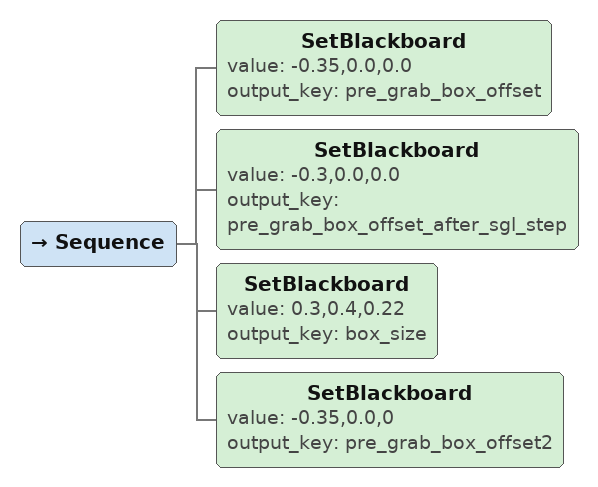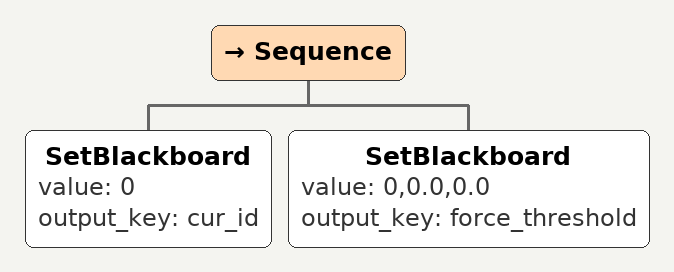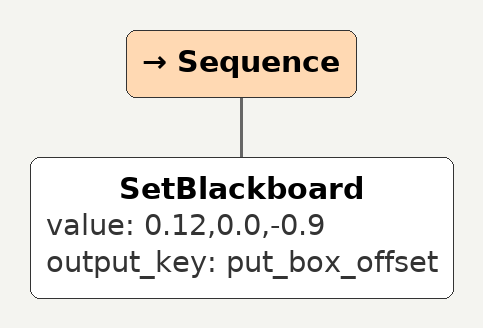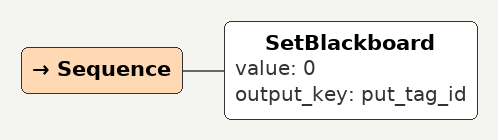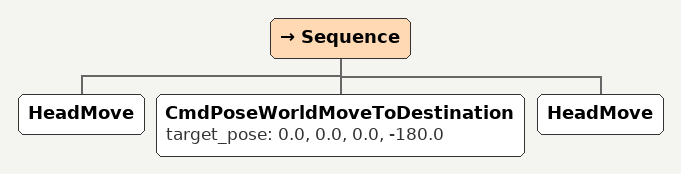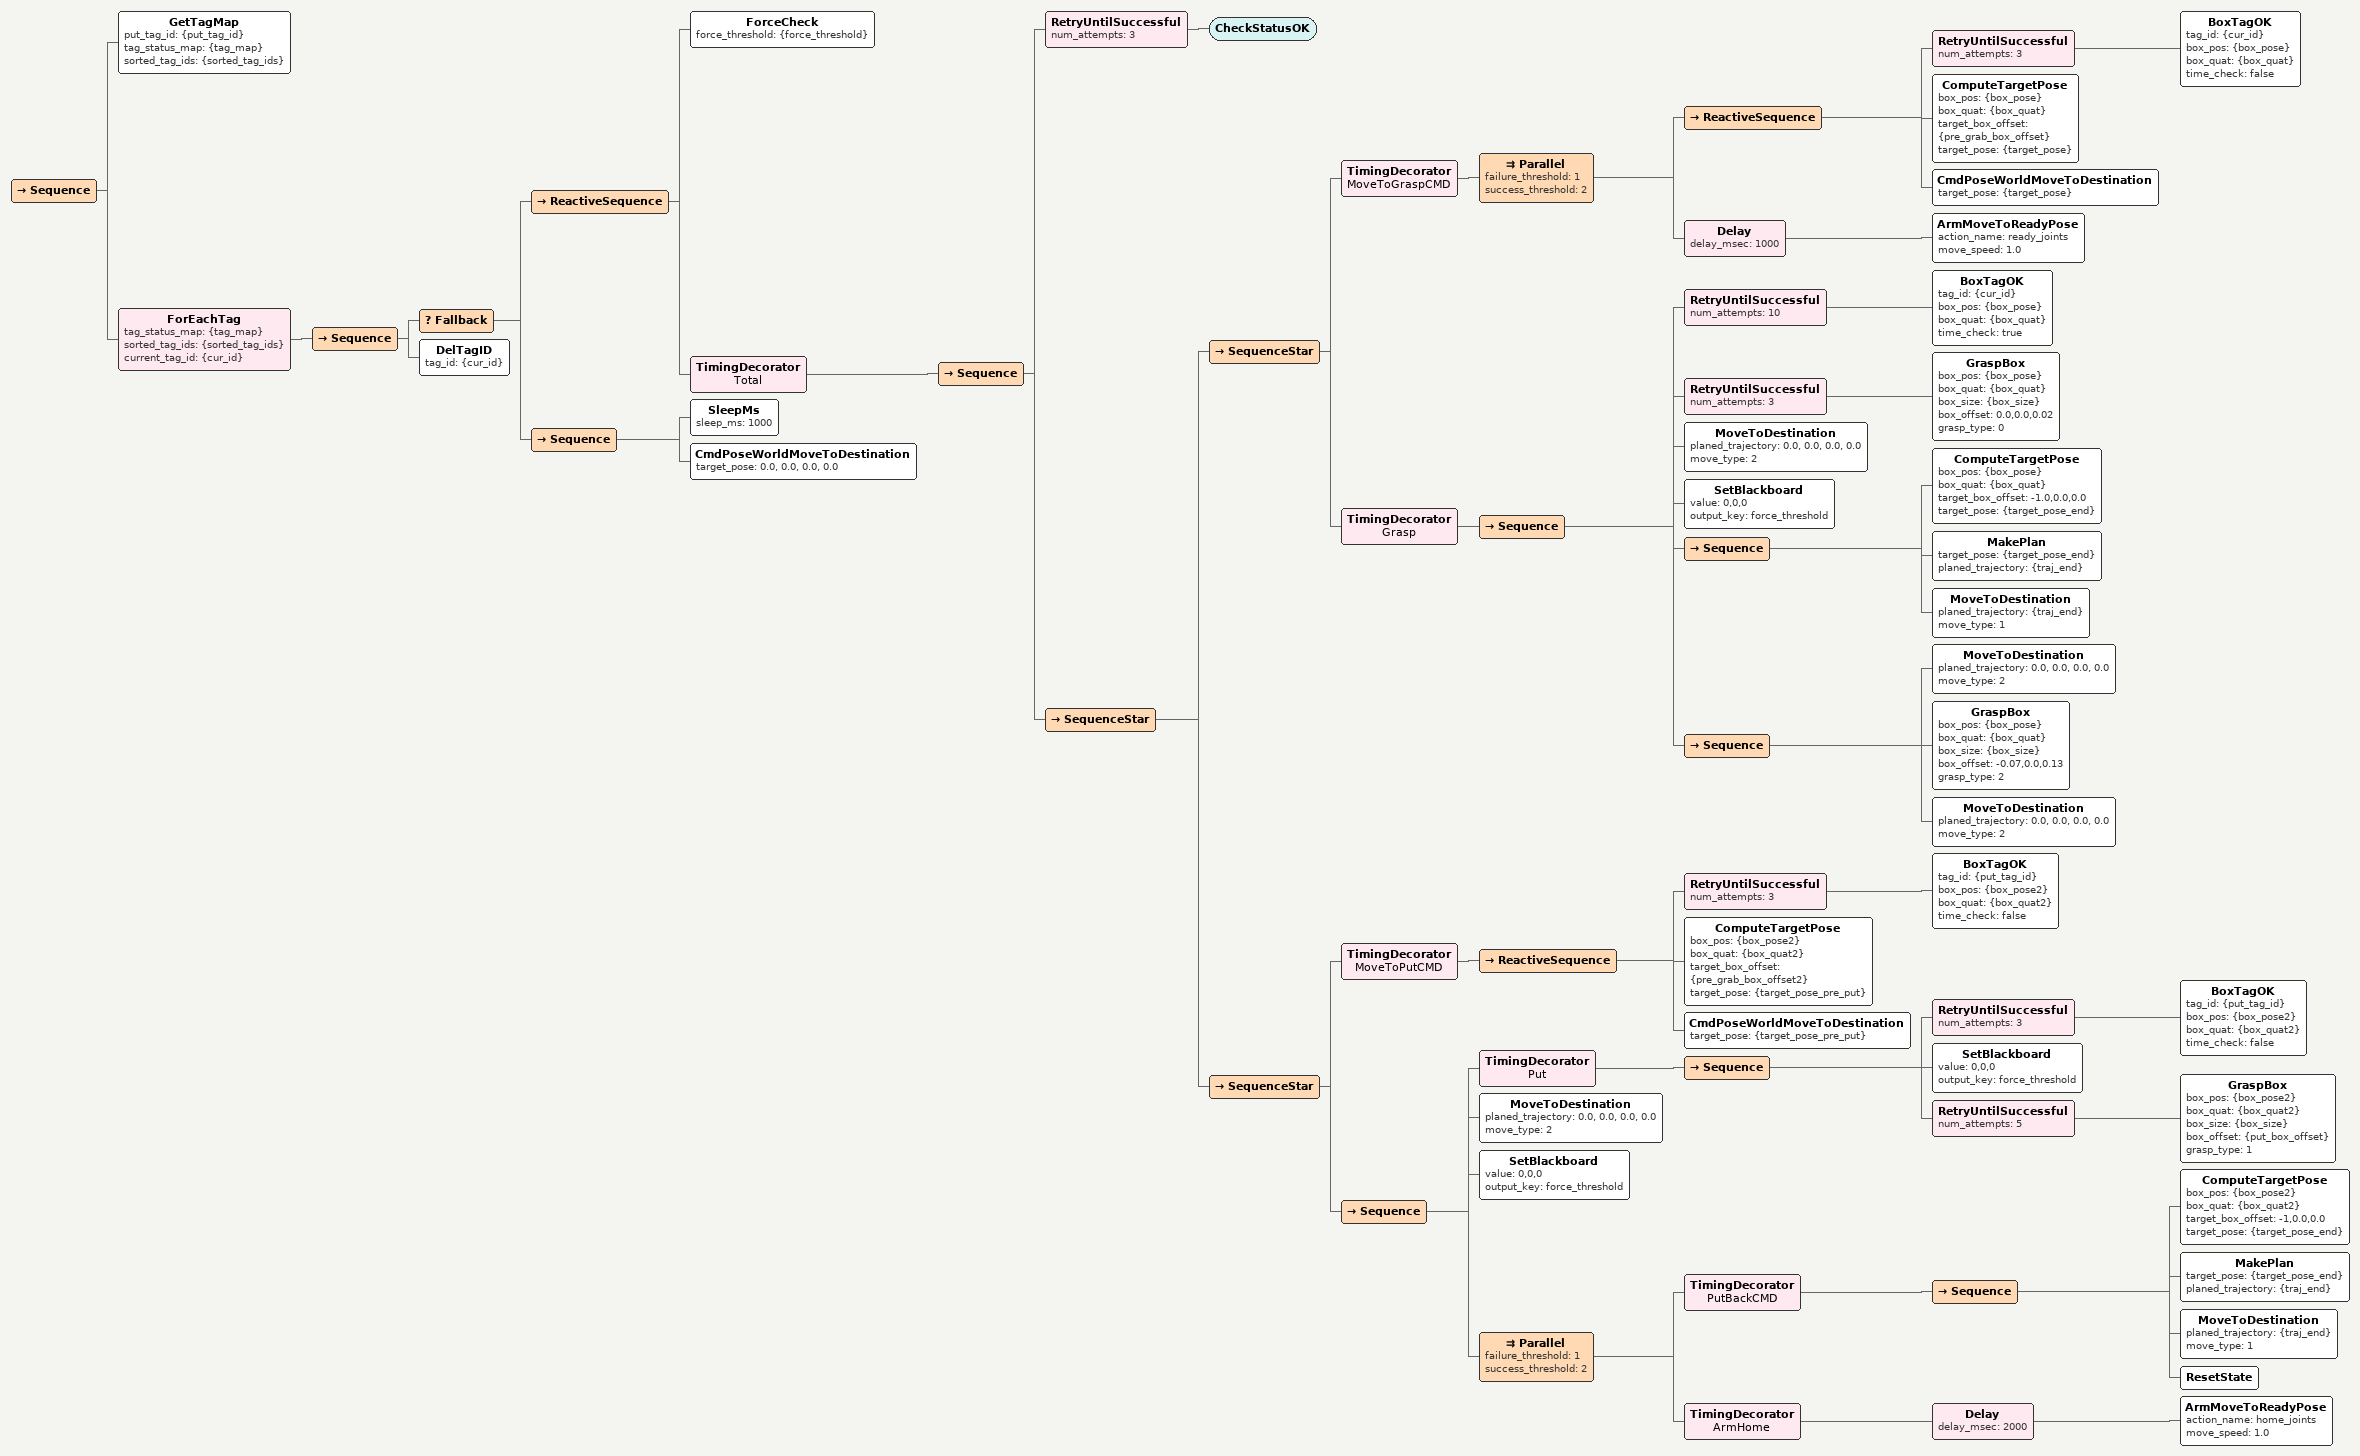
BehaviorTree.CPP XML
<Sequence>
  <SetBlackboard value="-0.35,0.0,0.0" output_key="pre_grab_box_offset"/>
  <SetBlackboard value="-0.3,0.0,0.0" output_key="pre_grab_box_offset_after_sgl_step"/>
  <SetBlackboard value="0.3,0.4,0.22" output_key="box_size"/>
  <SetBlackboard value="-0.35,0.0,0" output_key="pre_grab_box_offset2"/>
</Sequence>

<Sequence>
  <SetBlackboard value="0" output_key="cur_id"/>
  <SetBlackboard value="0,0.0,0.0" output_key="force_threshold"/>
</Sequence>

<Sequence>
  <SetBlackboard value="0.12,0.0,-0.9" output_key="put_box_offset"/>
</Sequence>

<Sequence>
  <SetBlackboard value="0" output_key="put_tag_id"/>
</Sequence>

<Sequence>
  <HeadMove/>
  <CmdPoseWorldMoveToDestination target_pose="0.0, 0.0, 0.0, -180.0"/>
  <HeadMove/>
</Sequence>

<Sequence>
  <GetTagMap put_tag_id="{put_tag_id}" tag_status_map="{tag_map}" sorted_tag_ids="{sorted_tag_ids}"/>
  <ForEachTag tag_status_map="{tag_map}" sorted_tag_ids="{sorted_tag_ids}" current_tag_id="{cur_id}">
    <Sequence>
      <Fallback>
        <ReactiveSequence>
          <ForceCheck force_threshold="{force_threshold}"/>
          <TimingDecorator name="Total">
            <Sequence>
              <RetryUntilSuccessful num_attempts="3">
                <CheckStatusOK/>
              </RetryUntilSuccessful>
              <SequenceStar>
                <SequenceStar>
                  <TimingDecorator name="MoveToGraspCMD">
                    <Parallel failure_threshold="1" success_threshold="2">
                      <ReactiveSequence>
                        <RetryUntilSuccessful num_attempts="3">
                          <BoxTagOK tag_id="{cur_id}" box_pos="{box_pose}" box_quat="{box_quat}" time_check="false"/>
                        </RetryUntilSuccessful>
                        <ComputeTargetPose box_pos="{box_pose}" box_quat="{box_quat}" target_box_offset="{pre_grab_box_offset}" target_pose="{target_pose}"/>
                        <CmdPoseWorldMoveToDestination target_pose="{target_pose}"/>
                      </ReactiveSequence>
                      <Delay delay_msec="1000">
                        <ArmMoveToReadyPose action_name="ready_joints" move_speed="1.0"/>
                      </Delay>
                    </Parallel>
                  </TimingDecorator>
                  <TimingDecorator name="Grasp">
                    <Sequence>
                      <RetryUntilSuccessful num_attempts="10">
                        <BoxTagOK tag_id="{cur_id}" box_pos="{box_pose}" box_quat="{box_quat}" time_check="true"/>
                      </RetryUntilSuccessful>
                      <RetryUntilSuccessful num_attempts="3">
                        <GraspBox box_pos="{box_pose}" box_quat="{box_quat}" box_size="{box_size}" box_offset="0.0,0.0,0.02" grasp_type="0"/>
                      </RetryUntilSuccessful>
                      <MoveToDestination planed_trajectory="0.0, 0.0, 0.0, 0.0" move_type="2"/>
                      <SetBlackboard value="0,0,0" output_key="force_threshold"/>
                      <Sequence>
                        <ComputeTargetPose box_pos="{box_pose}" box_quat="{box_quat}" target_box_offset="-1.0,0.0,0.0" target_pose="{target_pose_end}"/>
                        <MakePlan target_pose="{target_pose_end}" planed_trajectory="{traj_end}"/>
                        <MoveToDestination planed_trajectory="{traj_end}" move_type="1"/>
                      </Sequence>
                      <Sequence>
                        <MoveToDestination planed_trajectory="0.0, 0.0, 0.0, 0.0" move_type="2"/>
                        <GraspBox box_pos="{box_pose}" box_quat="{box_quat}" box_size="{box_size}" box_offset="-0.07,0.0,0.13" grasp_type="2"/>
                        <MoveToDestination planed_trajectory="0.0, 0.0, 0.0, 0.0" move_type="2"/>
                      </Sequence>
                    </Sequence>
                  </TimingDecorator>
                </SequenceStar>
                <SequenceStar>
                  <TimingDecorator name="MoveToPutCMD">
                    <ReactiveSequence>
                      <RetryUntilSuccessful num_attempts="3">
                        <BoxTagOK tag_id="{put_tag_id}" box_pos="{box_pose2}" box_quat="{box_quat2}" time_check="false"/>
                      </RetryUntilSuccessful>
                      <ComputeTargetPose box_pos="{box_pose2}" box_quat="{box_quat2}" target_box_offset="{pre_grab_box_offset2}" target_pose="{target_pose_pre_put}"/>
                      <CmdPoseWorldMoveToDestination target_pose="{target_pose_pre_put}"/>
                    </ReactiveSequence>
                  </TimingDecorator>
                  <Sequence>
                    <TimingDecorator name="Put">
                      <Sequence>
                        <RetryUntilSuccessful num_attempts="3">
                          <BoxTagOK tag_id="{put_tag_id}" box_pos="{box_pose2}" box_quat="{box_quat2}" time_check="false"/>
                        </RetryUntilSuccessful>
                        <SetBlackboard value="0,0,0" output_key="force_threshold"/>
                        <RetryUntilSuccessful num_attempts="5">
                          <GraspBox box_pos="{box_pose2}" box_quat="{box_quat2}" box_size="{box_size}" box_offset="{put_box_offset}" grasp_type="1"/>
                        </RetryUntilSuccessful>
                      </Sequence>
                    </TimingDecorator>
                    <MoveToDestination planed_trajectory="0.0, 0.0, 0.0, 0.0" move_type="2"/>
                    <SetBlackboard value="0,0,0" output_key="force_threshold"/>
                    <Parallel failure_threshold="1" success_threshold="2">
                      <TimingDecorator name="PutBackCMD">
                        <Sequence>
                          <ComputeTargetPose box_pos="{box_pose2}" box_quat="{box_quat2}" target_box_offset="-1,0.0,0.0" target_pose="{target_pose_end}"/>
                          <MakePlan target_pose="{target_pose_end}" planed_trajectory="{traj_end}"/>
                          <MoveToDestination planed_trajectory="{traj_end}" move_type="1"/>
                          <ResetState/>
                        </Sequence>
                      </TimingDecorator>
                      <TimingDecorator name="ArmHome">
                        <Delay delay_msec="2000">
                          <ArmMoveToReadyPose action_name="home_joints" move_speed="1.0"/>
                        </Delay>
                      </TimingDecorator>
                    </Parallel>
                  </Sequence>
                </SequenceStar>
              </SequenceStar>
            </Sequence>
          </TimingDecorator>
        </ReactiveSequence>
        <Sequence>
          <SleepMs sleep_ms="1000"/>
          <CmdPoseWorldMoveToDestination target_pose="0.0, 0.0, 0.0, 0.0"/>
        </Sequence>
      </Fallback>
      <DelTagID tag_id="{cur_id}"/>
    </Sequence>
  </ForEachTag>
</Sequence>
